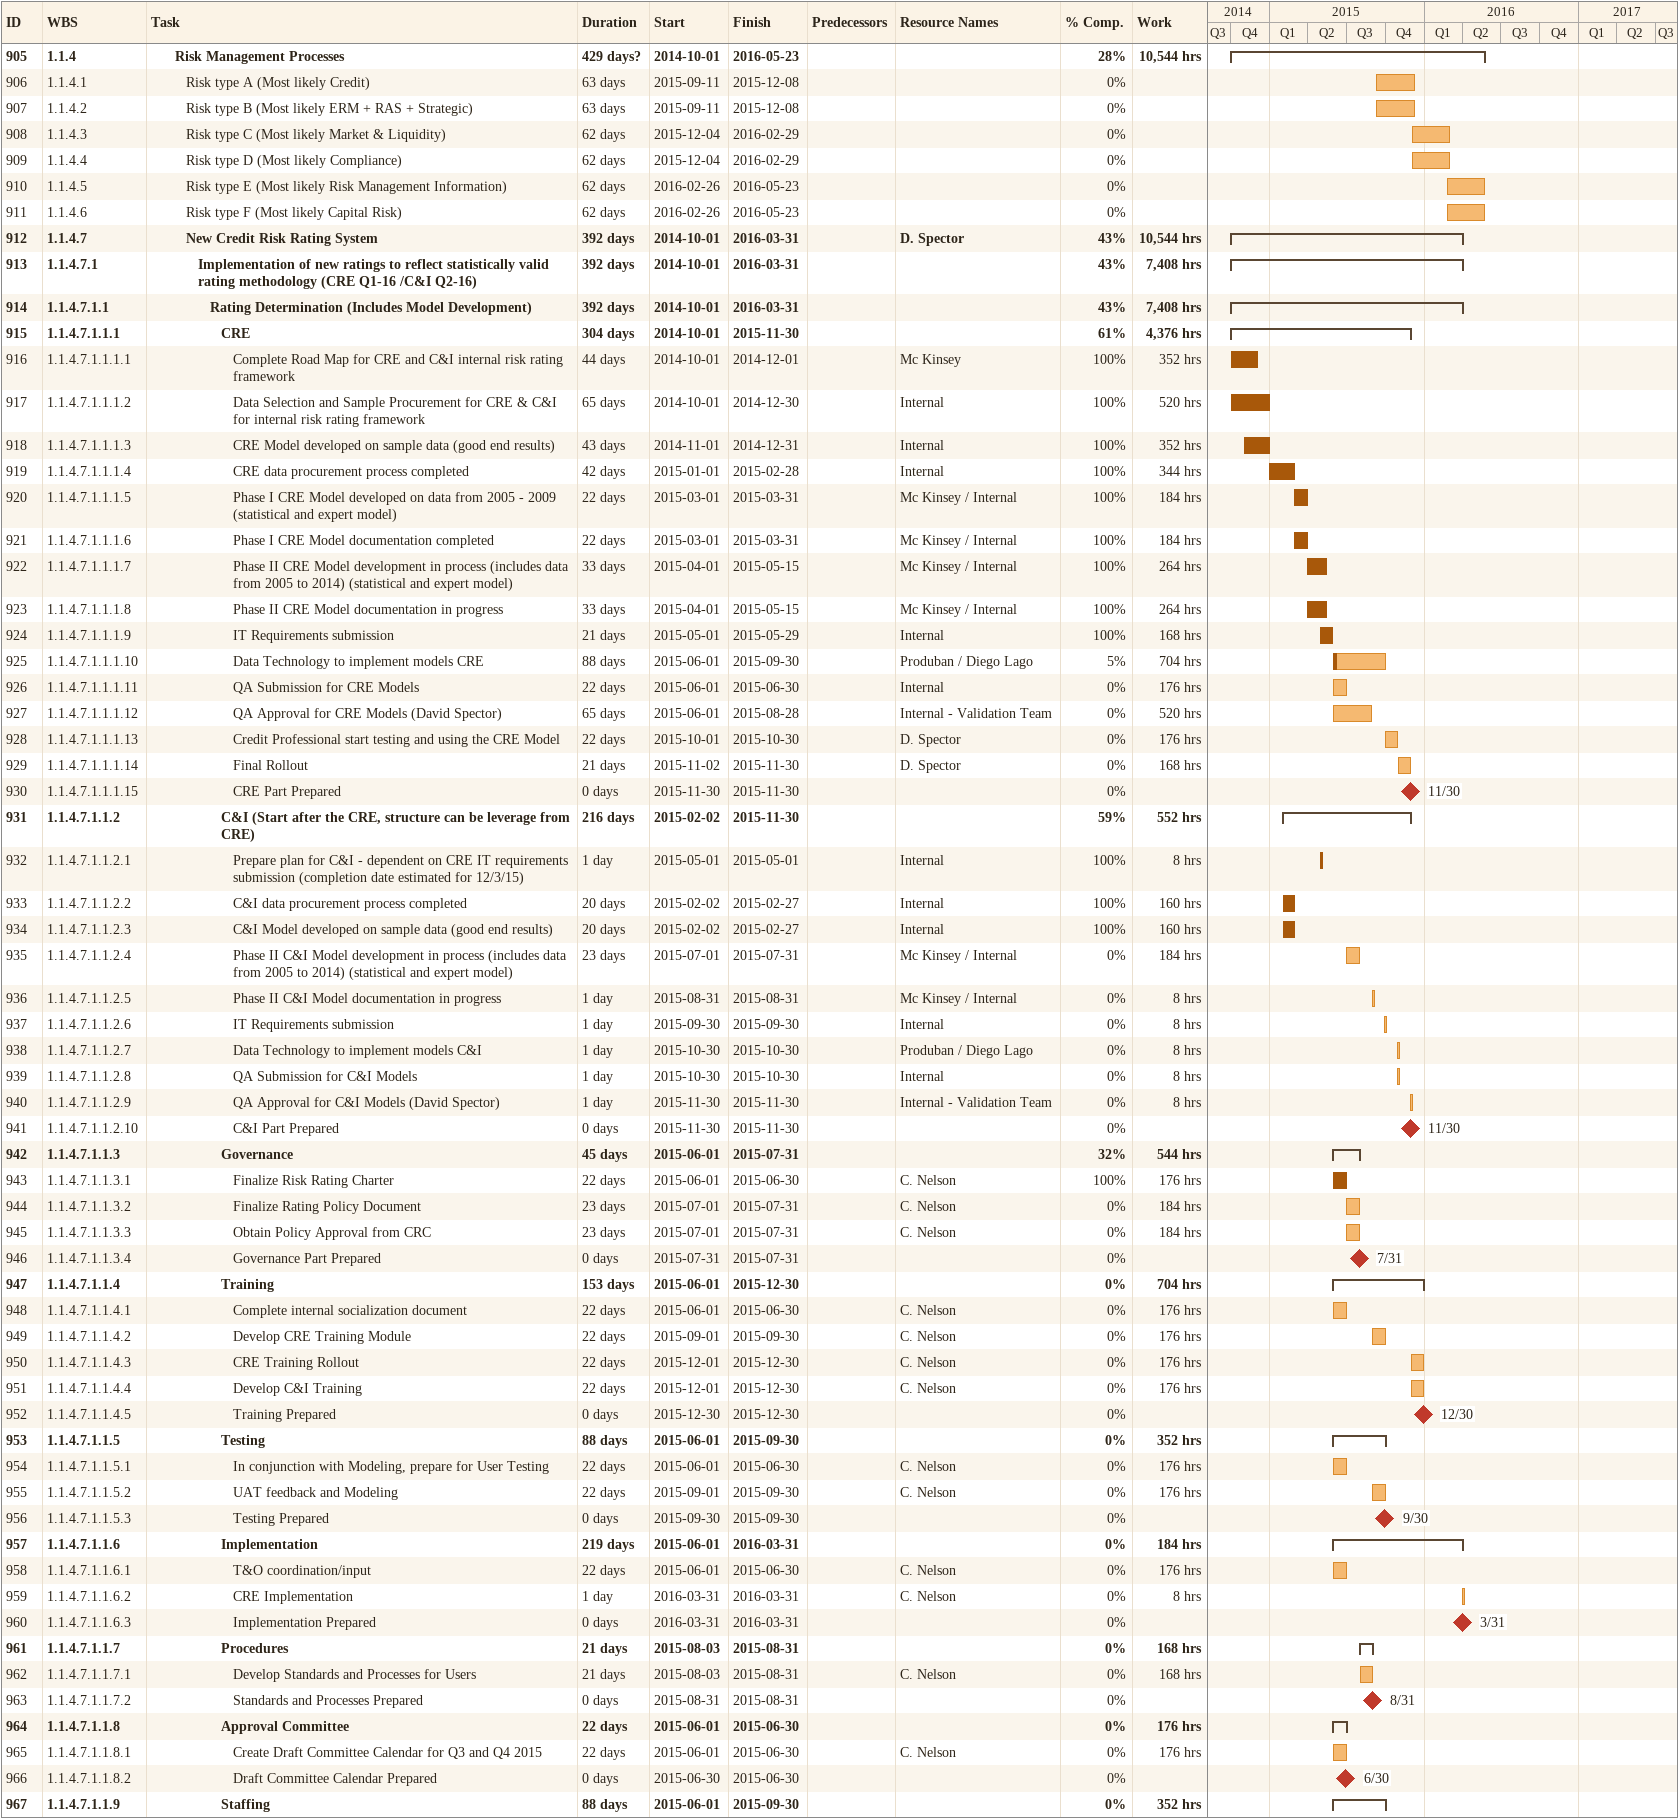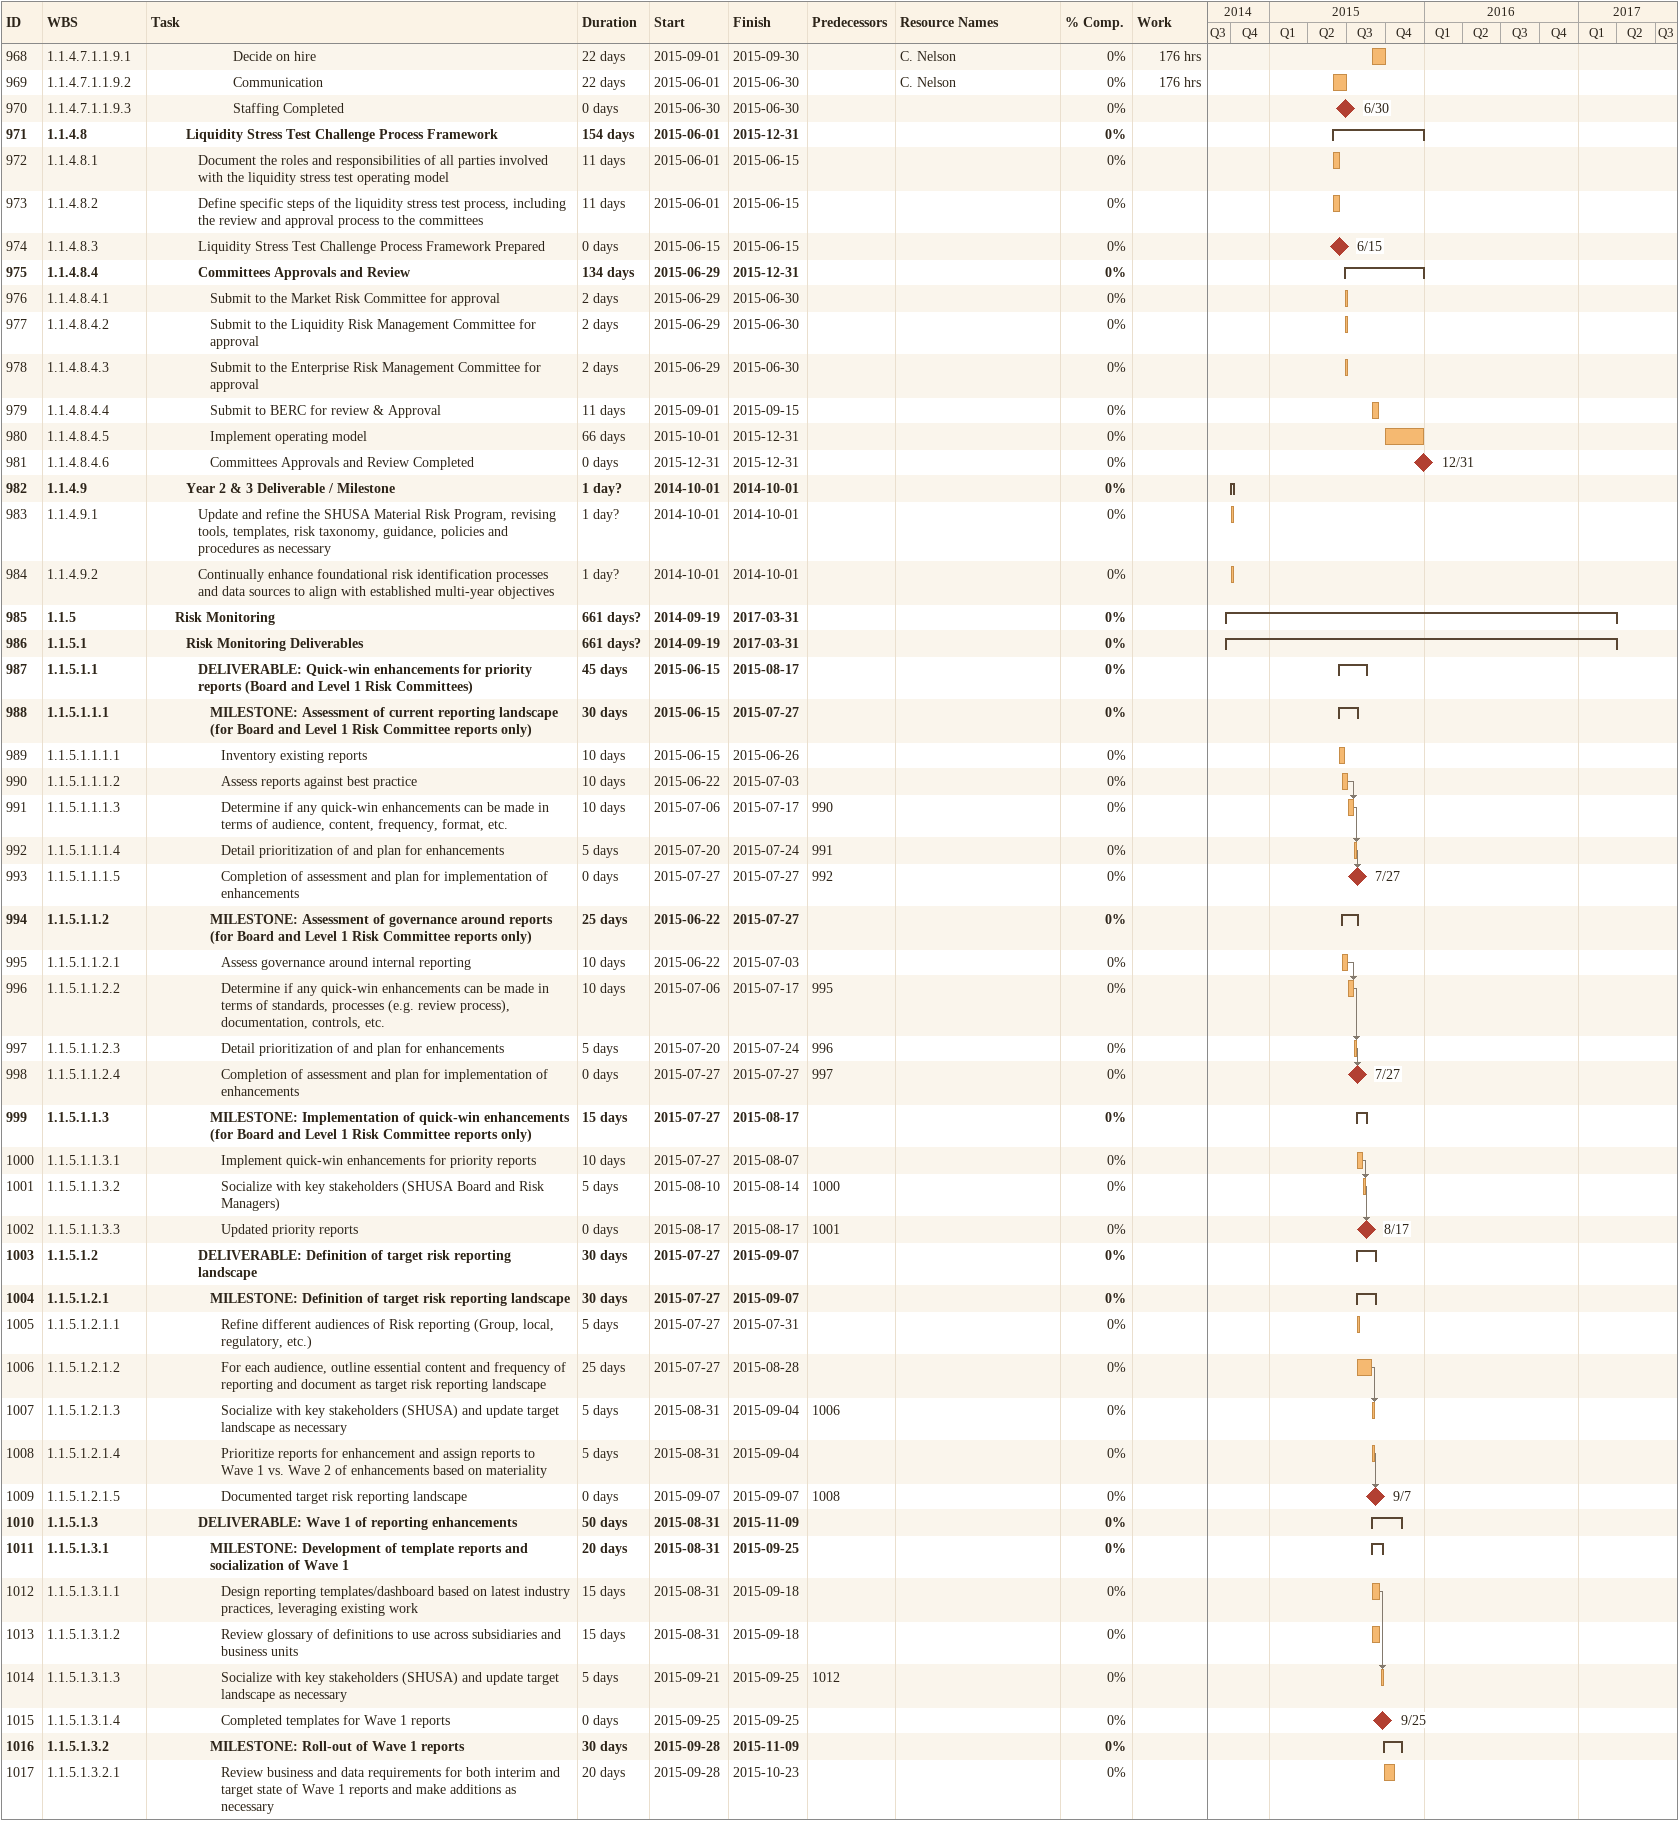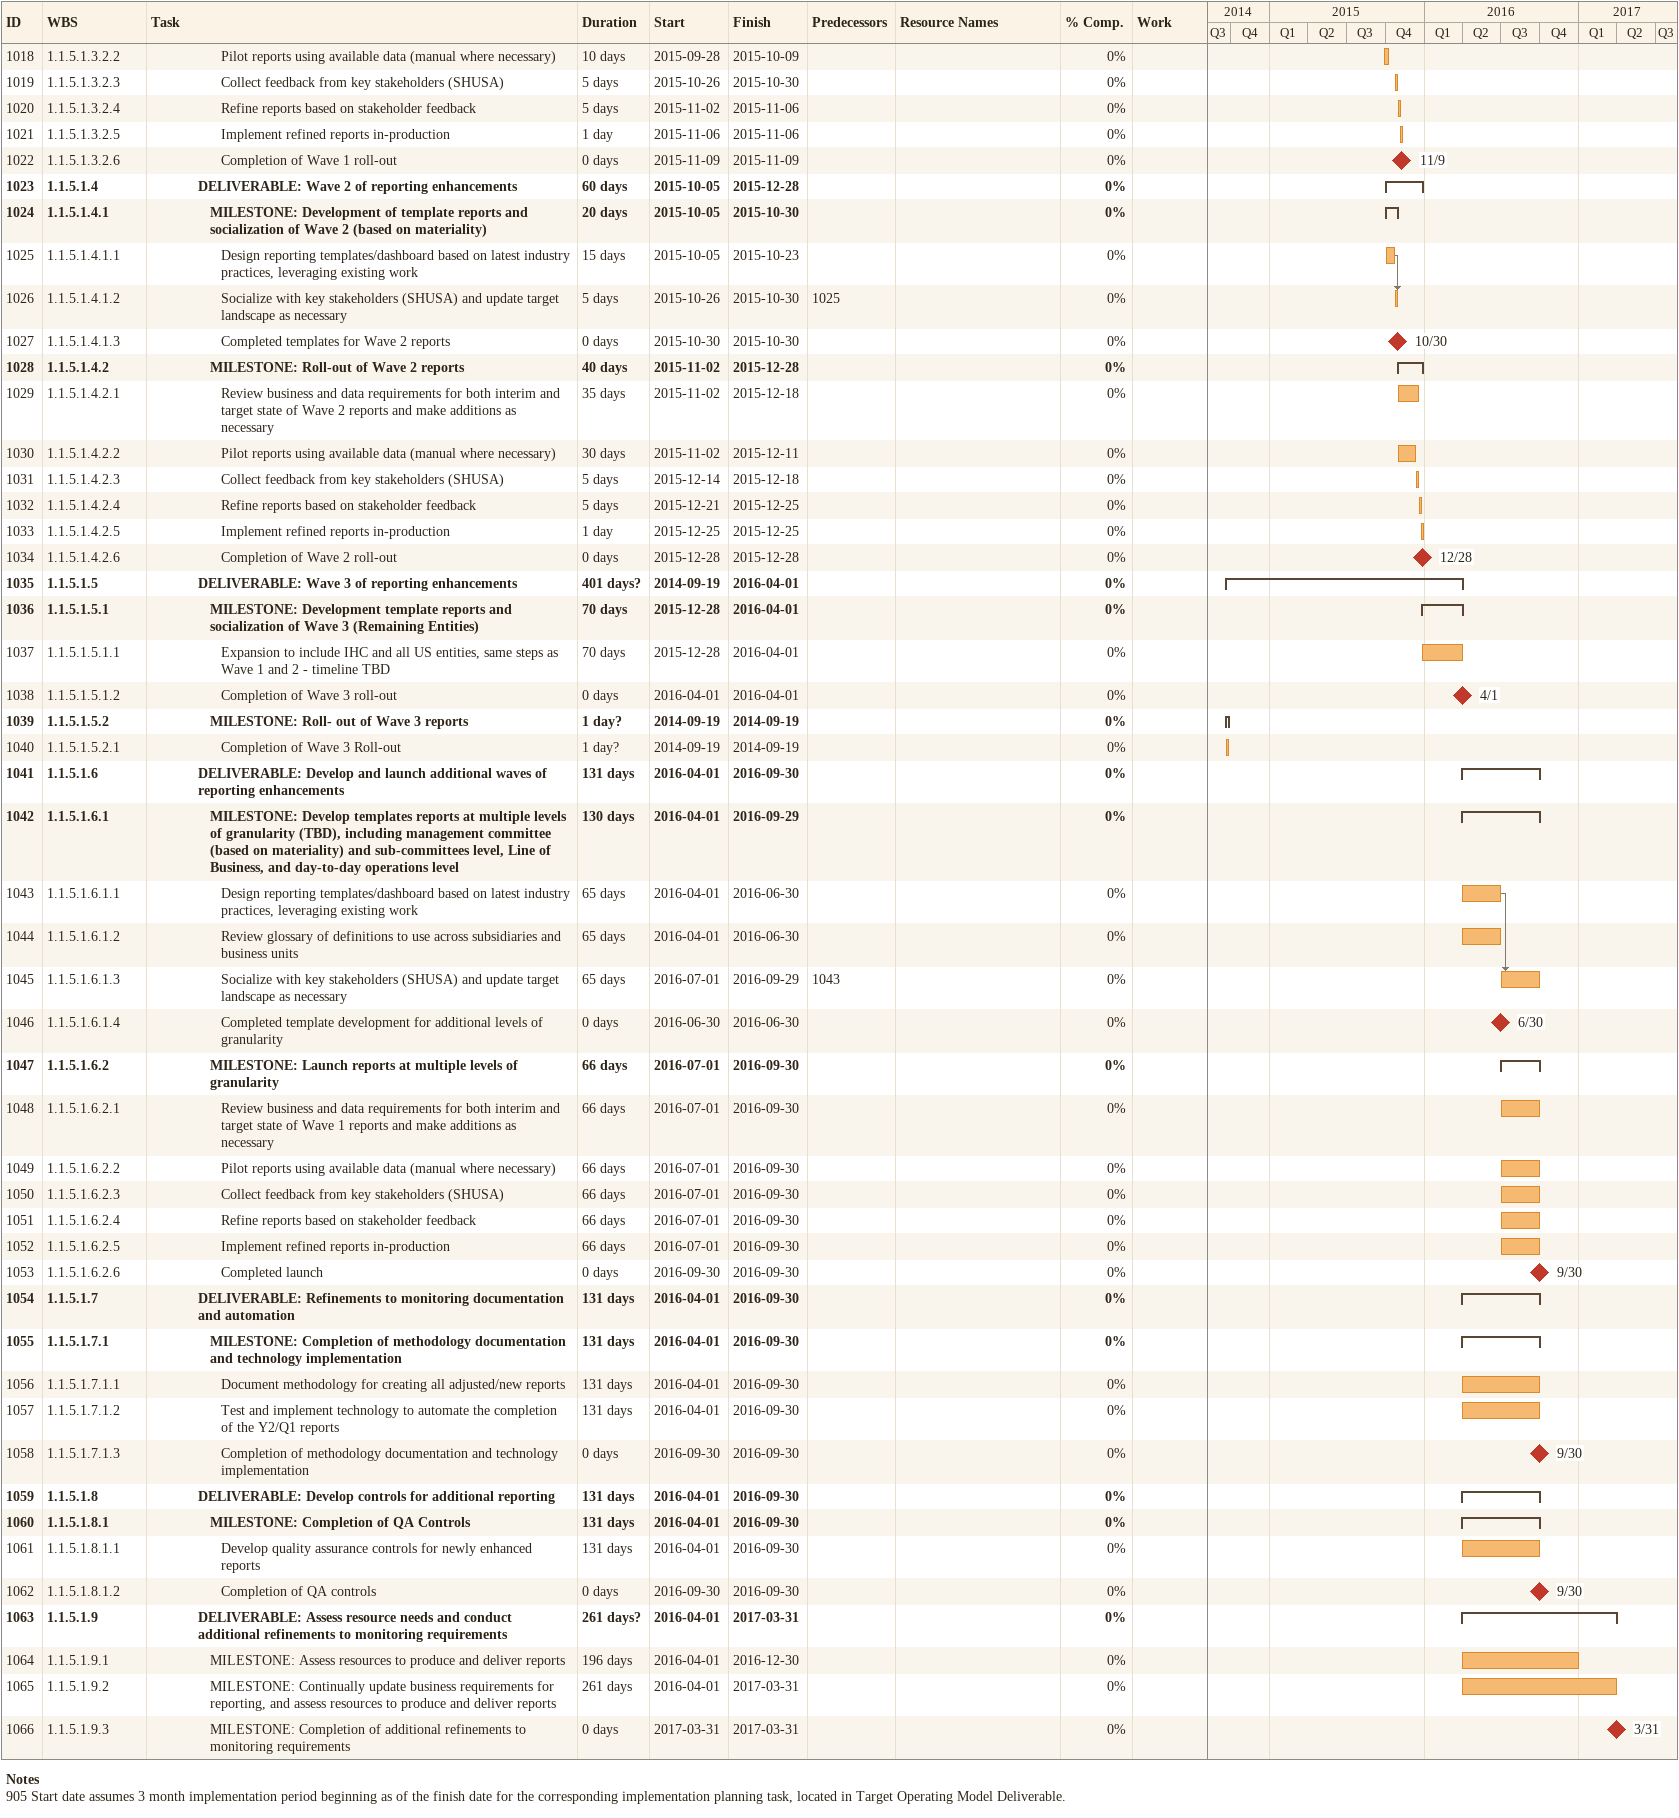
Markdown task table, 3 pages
| ID | WBS | Task | Duration | Start | Finish | Predecessors | Resources | % complete | Work (h) |
|---|---|---|---|---|---|---|---|---|---|
| 905 | 1.1.4 | **Risk Management Processes** | 429d? | 2014-10-01 | 2016-05-23 |  |  | 28 | 10544 |
| 906 | 1.1.4.1 | Risk type A (Most likely Credit) | 63d | 2015-09-11 | 2015-12-08 |  |  | 0 |  |
| 907 | 1.1.4.2 | Risk type B (Most likely ERM + RAS + Strategic) | 63d | 2015-09-11 | 2015-12-08 |  |  | 0 |  |
| 908 | 1.1.4.3 | Risk type C (Most likely Market & Liquidity) | 62d | 2015-12-04 | 2016-02-29 |  |  | 0 |  |
| 909 | 1.1.4.4 | Risk type D (Most likely Compliance) | 62d | 2015-12-04 | 2016-02-29 |  |  | 0 |  |
| 910 | 1.1.4.5 | Risk type E (Most likely Risk Management Information) | 62d | 2016-02-26 | 2016-05-23 |  |  | 0 |  |
| 911 | 1.1.4.6 | Risk type F (Most likely Capital Risk) | 62d | 2016-02-26 | 2016-05-23 |  |  | 0 |  |
| 912 | 1.1.4.7 | **New Credit Risk Rating System** | 392d | 2014-10-01 | 2016-03-31 |  | D. Spector | 43 | 10544 |
| 913 | 1.1.4.7.1 | **Implementation of new ratings to reflect statistically valid rating methodology (CRE Q1-16 /C&I Q2-16)** | 392d | 2014-10-01 | 2016-03-31 |  |  | 43 | 7408 |
| 914 | 1.1.4.7.1.1 | **Rating Determination (Includes Model Development)** | 392d | 2014-10-01 | 2016-03-31 |  |  | 43 | 7408 |
| 915 | 1.1.4.7.1.1.1 | **CRE** | 304d | 2014-10-01 | 2015-11-30 |  |  | 61 | 4376 |
| 916 | 1.1.4.7.1.1.1.1 | Complete Road Map for CRE and C&I internal risk rating framework | 44d | 2014-10-01 | 2014-12-01 |  | Mc Kinsey | 100 | 352 |
| 917 | 1.1.4.7.1.1.1.2 | Data Selection and Sample Procurement for CRE & C&I for internal risk rating framework | 65d | 2014-10-01 | 2014-12-30 |  | Internal | 100 | 520 |
| 918 | 1.1.4.7.1.1.1.3 | CRE Model developed on sample data (good end results) | 43d | 2014-11-01 | 2014-12-31 |  | Internal | 100 | 352 |
| 919 | 1.1.4.7.1.1.1.4 | CRE data procurement process completed | 42d | 2015-01-01 | 2015-02-28 |  | Internal | 100 | 344 |
| 920 | 1.1.4.7.1.1.1.5 | Phase I CRE Model developed on data from 2005 - 2009 (statistical and expert model) | 22d | 2015-03-01 | 2015-03-31 |  | Mc Kinsey / Internal | 100 | 184 |
| 921 | 1.1.4.7.1.1.1.6 | Phase I CRE Model documentation completed | 22d | 2015-03-01 | 2015-03-31 |  | Mc Kinsey / Internal | 100 | 184 |
| 922 | 1.1.4.7.1.1.1.7 | Phase II CRE Model development in process (includes data from 2005 to 2014) (statistical and expert model) | 33d | 2015-04-01 | 2015-05-15 |  | Mc Kinsey / Internal | 100 | 264 |
| 923 | 1.1.4.7.1.1.1.8 | Phase II CRE Model documentation in progress | 33d | 2015-04-01 | 2015-05-15 |  | Mc Kinsey / Internal | 100 | 264 |
| 924 | 1.1.4.7.1.1.1.9 | IT Requirements submission | 21d | 2015-05-01 | 2015-05-29 |  | Internal | 100 | 168 |
| 925 | 1.1.4.7.1.1.1.10 | Data Technology to implement models CRE | 88d | 2015-06-01 | 2015-09-30 |  | Produban / Diego Lago | 5 | 704 |
| 926 | 1.1.4.7.1.1.1.11 | QA Submission for CRE Models | 22d | 2015-06-01 | 2015-06-30 |  | Internal | 0 | 176 |
| 927 | 1.1.4.7.1.1.1.12 | QA Approval for CRE Models (David Spector) | 65d | 2015-06-01 | 2015-08-28 |  | Internal - Validation Team | 0 | 520 |
| 928 | 1.1.4.7.1.1.1.13 | Credit Professional start testing and using the CRE Model | 22d | 2015-10-01 | 2015-10-30 |  | D. Spector | 0 | 176 |
| 929 | 1.1.4.7.1.1.1.14 | Final Rollout | 21d | 2015-11-02 | 2015-11-30 |  | D. Spector | 0 | 168 |
| 930 | 1.1.4.7.1.1.1.15 | CRE Part Prepared | 0d | 2015-11-30 | 2015-11-30 |  |  | 0 |  |
| 931 | 1.1.4.7.1.1.2 | **C&I (Start after the CRE, structure can be leverage from CRE)** | 216d | 2015-02-02 | 2015-11-30 |  |  | 59 | 552 |
| 932 | 1.1.4.7.1.1.2.1 | Prepare plan for C&I - dependent on CRE IT requirements submission (completion date estimated for 12/3/15) | 1d | 2015-05-01 | 2015-05-01 |  | Internal | 100 | 8 |
| 933 | 1.1.4.7.1.1.2.2 | C&I data procurement process completed | 20d | 2015-02-02 | 2015-02-27 |  | Internal | 100 | 160 |
| 934 | 1.1.4.7.1.1.2.3 | C&I Model developed on sample data (good end results) | 20d | 2015-02-02 | 2015-02-27 |  | Internal | 100 | 160 |
| 935 | 1.1.4.7.1.1.2.4 | Phase II C&I Model development in process (includes data from 2005 to 2014) (statistical and expert model) | 23d | 2015-07-01 | 2015-07-31 |  | Mc Kinsey / Internal | 0 | 184 |
| 936 | 1.1.4.7.1.1.2.5 | Phase II C&I Model documentation in progress | 1d | 2015-08-31 | 2015-08-31 |  | Mc Kinsey / Internal | 0 | 8 |
| 937 | 1.1.4.7.1.1.2.6 | IT Requirements submission | 1d | 2015-09-30 | 2015-09-30 |  | Internal | 0 | 8 |
| 938 | 1.1.4.7.1.1.2.7 | Data Technology to implement models C&I | 1d | 2015-10-30 | 2015-10-30 |  | Produban / Diego Lago | 0 | 8 |
| 939 | 1.1.4.7.1.1.2.8 | QA Submission for C&I Models | 1d | 2015-10-30 | 2015-10-30 |  | Internal | 0 | 8 |
| 940 | 1.1.4.7.1.1.2.9 | QA Approval for C&I Models (David Spector) | 1d | 2015-11-30 | 2015-11-30 |  | Internal - Validation Team | 0 | 8 |
| 941 | 1.1.4.7.1.1.2.10 | C&I Part Prepared | 0d | 2015-11-30 | 2015-11-30 |  |  | 0 |  |
| 942 | 1.1.4.7.1.1.3 | **Governance** | 45d | 2015-06-01 | 2015-07-31 |  |  | 32 | 544 |
| 943 | 1.1.4.7.1.1.3.1 | Finalize Risk Rating Charter | 22d | 2015-06-01 | 2015-06-30 |  | C. Nelson | 100 | 176 |
| 944 | 1.1.4.7.1.1.3.2 | Finalize Rating Policy Document | 23d | 2015-07-01 | 2015-07-31 |  | C. Nelson | 0 | 184 |
| 945 | 1.1.4.7.1.1.3.3 | Obtain Policy Approval from CRC | 23d | 2015-07-01 | 2015-07-31 |  | C. Nelson | 0 | 184 |
| 946 | 1.1.4.7.1.1.3.4 | Governance Part Prepared | 0d | 2015-07-31 | 2015-07-31 |  |  | 0 |  |
| 947 | 1.1.4.7.1.1.4 | **Training** | 153d | 2015-06-01 | 2015-12-30 |  |  | 0 | 704 |
| 948 | 1.1.4.7.1.1.4.1 | Complete internal socialization document | 22d | 2015-06-01 | 2015-06-30 |  | C. Nelson | 0 | 176 |
| 949 | 1.1.4.7.1.1.4.2 | Develop CRE Training Module | 22d | 2015-09-01 | 2015-09-30 |  | C. Nelson | 0 | 176 |
| 950 | 1.1.4.7.1.1.4.3 | CRE Training Rollout | 22d | 2015-12-01 | 2015-12-30 |  | C. Nelson | 0 | 176 |
| 951 | 1.1.4.7.1.1.4.4 | Develop C&I Training | 22d | 2015-12-01 | 2015-12-30 |  | C. Nelson | 0 | 176 |
| 952 | 1.1.4.7.1.1.4.5 | Training Prepared | 0d | 2015-12-30 | 2015-12-30 |  |  | 0 |  |
| 953 | 1.1.4.7.1.1.5 | **Testing** | 88d | 2015-06-01 | 2015-09-30 |  |  | 0 | 352 |
| 954 | 1.1.4.7.1.1.5.1 | In conjunction with Modeling, prepare for User Testing | 22d | 2015-06-01 | 2015-06-30 |  | C. Nelson | 0 | 176 |
| 955 | 1.1.4.7.1.1.5.2 | UAT feedback and Modeling | 22d | 2015-09-01 | 2015-09-30 |  | C. Nelson | 0 | 176 |
| 956 | 1.1.4.7.1.1.5.3 | Testing Prepared | 0d | 2015-09-30 | 2015-09-30 |  |  | 0 |  |
| 957 | 1.1.4.7.1.1.6 | **Implementation** | 219d | 2015-06-01 | 2016-03-31 |  |  | 0 | 184 |
| 958 | 1.1.4.7.1.1.6.1 | T&O coordination/input | 22d | 2015-06-01 | 2015-06-30 |  | C. Nelson | 0 | 176 |
| 959 | 1.1.4.7.1.1.6.2 | CRE Implementation | 1d | 2016-03-31 | 2016-03-31 |  | C. Nelson | 0 | 8 |
| 960 | 1.1.4.7.1.1.6.3 | Implementation Prepared | 0d | 2016-03-31 | 2016-03-31 |  |  | 0 |  |
| 961 | 1.1.4.7.1.1.7 | **Procedures** | 21d | 2015-08-03 | 2015-08-31 |  |  | 0 | 168 |
| 962 | 1.1.4.7.1.1.7.1 | Develop Standards and Processes for Users | 21d | 2015-08-03 | 2015-08-31 |  | C. Nelson | 0 | 168 |
| 963 | 1.1.4.7.1.1.7.2 | Standards and Processes Prepared | 0d | 2015-08-31 | 2015-08-31 |  |  | 0 |  |
| 964 | 1.1.4.7.1.1.8 | **Approval Committee** | 22d | 2015-06-01 | 2015-06-30 |  |  | 0 | 176 |
| 965 | 1.1.4.7.1.1.8.1 | Create Draft Committee Calendar for Q3 and Q4 2015 | 22d | 2015-06-01 | 2015-06-30 |  | C. Nelson | 0 | 176 |
| 966 | 1.1.4.7.1.1.8.2 | Draft Committee Calendar Prepared | 0d | 2015-06-30 | 2015-06-30 |  |  | 0 |  |
| 967 | 1.1.4.7.1.1.9 | **Staffing** | 88d | 2015-06-01 | 2015-09-30 |  |  | 0 | 352 |
| 968 | 1.1.4.7.1.1.9.1 | Decide on hire | 22d | 2015-09-01 | 2015-09-30 |  | C. Nelson | 0 | 176 |
| 969 | 1.1.4.7.1.1.9.2 | Communication | 22d | 2015-06-01 | 2015-06-30 |  | C. Nelson | 0 | 176 |
| 970 | 1.1.4.7.1.1.9.3 | Staffing Completed | 0d | 2015-06-30 | 2015-06-30 |  |  | 0 |  |
| 971 | 1.1.4.8 | **Liquidity Stress Test Challenge Process Framework** | 154d | 2015-06-01 | 2015-12-31 |  |  | 0 |  |
| 972 | 1.1.4.8.1 | Document the roles and responsibilities of all parties involved with the liquidity stress test operating model | 11d | 2015-06-01 | 2015-06-15 |  |  | 0 |  |
| 973 | 1.1.4.8.2 | Define specific steps of the liquidity stress test process, including the review and approval process to the committees | 11d | 2015-06-01 | 2015-06-15 |  |  | 0 |  |
| 974 | 1.1.4.8.3 | Liquidity Stress Test Challenge Process Framework Prepared | 0d | 2015-06-15 | 2015-06-15 |  |  | 0 |  |
| 975 | 1.1.4.8.4 | **Committees Approvals and Review** | 134d | 2015-06-29 | 2015-12-31 |  |  | 0 |  |
| 976 | 1.1.4.8.4.1 | Submit to the Market Risk Committee for approval | 2d | 2015-06-29 | 2015-06-30 |  |  | 0 |  |
| 977 | 1.1.4.8.4.2 | Submit to the Liquidity Risk Management Committee for approval | 2d | 2015-06-29 | 2015-06-30 |  |  | 0 |  |
| 978 | 1.1.4.8.4.3 | Submit to the Enterprise Risk Management Committee for approval | 2d | 2015-06-29 | 2015-06-30 |  |  | 0 |  |
| 979 | 1.1.4.8.4.4 | Submit to BERC for review & Approval | 11d | 2015-09-01 | 2015-09-15 |  |  | 0 |  |
| 980 | 1.1.4.8.4.5 | Implement operating model | 66d | 2015-10-01 | 2015-12-31 |  |  | 0 |  |
| 981 | 1.1.4.8.4.6 | Committees Approvals and Review Completed | 0d | 2015-12-31 | 2015-12-31 |  |  | 0 |  |
| 982 | 1.1.4.9 | **Year 2 & 3 Deliverable / Milestone** | 1d? | 2014-10-01 | 2014-10-01 |  |  | 0 |  |
| 983 | 1.1.4.9.1 | Update and refine the SHUSA Material Risk Program, revising tools, templates, risk taxonomy, guidance, policies and procedures as necessary | 1d? | 2014-10-01 | 2014-10-01 |  |  | 0 |  |
| 984 | 1.1.4.9.2 | Continually enhance foundational risk identification processes and data sources to align with established multi-year objectives | 1d? | 2014-10-01 | 2014-10-01 |  |  | 0 |  |
| 985 | 1.1.5 | **Risk Monitoring** | 661d? | 2014-09-19 | 2017-03-31 |  |  | 0 |  |
| 986 | 1.1.5.1 | **Risk Monitoring Deliverables** | 661d? | 2014-09-19 | 2017-03-31 |  |  | 0 |  |
| 987 | 1.1.5.1.1 | **DELIVERABLE: Quick-win enhancements for priority reports (Board and Level 1 Risk Committees)** | 45d | 2015-06-15 | 2015-08-17 |  |  | 0 |  |
| 988 | 1.1.5.1.1.1 | **MILESTONE: Assessment of current reporting landscape (for Board and Level 1 Risk Committee reports only)** | 30d | 2015-06-15 | 2015-07-27 |  |  | 0 |  |
| 989 | 1.1.5.1.1.1.1 | Inventory existing reports | 10d | 2015-06-15 | 2015-06-26 |  |  | 0 |  |
| 990 | 1.1.5.1.1.1.2 | Assess reports against best practice | 10d | 2015-06-22 | 2015-07-03 |  |  | 0 |  |
| 991 | 1.1.5.1.1.1.3 | Determine if any quick-win enhancements can be made in terms of audience, content, frequency, format, etc. | 10d | 2015-07-06 | 2015-07-17 | 990 |  | 0 |  |
| 992 | 1.1.5.1.1.1.4 | Detail prioritization of and plan for enhancements | 5d | 2015-07-20 | 2015-07-24 | 991 |  | 0 |  |
| 993 | 1.1.5.1.1.1.5 | Completion of assessment and plan for implementation of enhancements | 0d | 2015-07-27 | 2015-07-27 | 992 |  | 0 |  |
| 994 | 1.1.5.1.1.2 | **MILESTONE: Assessment of governance around reports (for Board and Level 1 Risk Committee reports only)** | 25d | 2015-06-22 | 2015-07-27 |  |  | 0 |  |
| 995 | 1.1.5.1.1.2.1 | Assess governance around internal reporting | 10d | 2015-06-22 | 2015-07-03 |  |  | 0 |  |
| 996 | 1.1.5.1.1.2.2 | Determine if any quick-win enhancements can be made in terms of standards, processes (e.g. review process), documentation, controls, etc. | 10d | 2015-07-06 | 2015-07-17 | 995 |  | 0 |  |
| 997 | 1.1.5.1.1.2.3 | Detail prioritization of and plan for enhancements | 5d | 2015-07-20 | 2015-07-24 | 996 |  | 0 |  |
| 998 | 1.1.5.1.1.2.4 | Completion of assessment and plan for implementation of enhancements | 0d | 2015-07-27 | 2015-07-27 | 997 |  | 0 |  |
| 999 | 1.1.5.1.1.3 | **MILESTONE: Implementation of quick-win enhancements (for Board and Level 1 Risk Committee reports only)** | 15d | 2015-07-27 | 2015-08-17 |  |  | 0 |  |
| 1000 | 1.1.5.1.1.3.1 | Implement quick-win enhancements for priority reports | 10d | 2015-07-27 | 2015-08-07 |  |  | 0 |  |
| 1001 | 1.1.5.1.1.3.2 | Socialize with key stakeholders (SHUSA Board and Risk Managers) | 5d | 2015-08-10 | 2015-08-14 | 1000 |  | 0 |  |
| 1002 | 1.1.5.1.1.3.3 | Updated priority reports | 0d | 2015-08-17 | 2015-08-17 | 1001 |  | 0 |  |
| 1003 | 1.1.5.1.2 | **DELIVERABLE: Definition of target risk reporting landscape** | 30d | 2015-07-27 | 2015-09-07 |  |  | 0 |  |
| 1004 | 1.1.5.1.2.1 | **MILESTONE: Definition of target risk reporting landscape** | 30d | 2015-07-27 | 2015-09-07 |  |  | 0 |  |
| 1005 | 1.1.5.1.2.1.1 | Refine different audiences of Risk reporting (Group, local, regulatory, etc.) | 5d | 2015-07-27 | 2015-07-31 |  |  | 0 |  |
| 1006 | 1.1.5.1.2.1.2 | For each audience, outline essential content and frequency of reporting and document as target risk reporting landscape | 25d | 2015-07-27 | 2015-08-28 |  |  | 0 |  |
| 1007 | 1.1.5.1.2.1.3 | Socialize with key stakeholders (SHUSA) and update target landscape as necessary | 5d | 2015-08-31 | 2015-09-04 | 1006 |  | 0 |  |
| 1008 | 1.1.5.1.2.1.4 | Prioritize reports for enhancement and assign reports to Wave 1 vs. Wave 2 of enhancements based on materiality | 5d | 2015-08-31 | 2015-09-04 |  |  | 0 |  |
| 1009 | 1.1.5.1.2.1.5 | Documented target risk reporting landscape | 0d | 2015-09-07 | 2015-09-07 | 1008 |  | 0 |  |
| 1010 | 1.1.5.1.3 | **DELIVERABLE: Wave 1 of reporting enhancements** | 50d | 2015-08-31 | 2015-11-09 |  |  | 0 |  |
| 1011 | 1.1.5.1.3.1 | **MILESTONE: Development of template reports and socialization of Wave 1** | 20d | 2015-08-31 | 2015-09-25 |  |  | 0 |  |
| 1012 | 1.1.5.1.3.1.1 | Design reporting templates/dashboard based on latest industry practices, leveraging existing work | 15d | 2015-08-31 | 2015-09-18 |  |  | 0 |  |
| 1013 | 1.1.5.1.3.1.2 | Review glossary of definitions to use across subsidiaries and business units | 15d | 2015-08-31 | 2015-09-18 |  |  | 0 |  |
| 1014 | 1.1.5.1.3.1.3 | Socialize with key stakeholders (SHUSA) and update target landscape as necessary | 5d | 2015-09-21 | 2015-09-25 | 1012 |  | 0 |  |
| 1015 | 1.1.5.1.3.1.4 | Completed templates for Wave 1 reports | 0d | 2015-09-25 | 2015-09-25 |  |  | 0 |  |
| 1016 | 1.1.5.1.3.2 | **MILESTONE: Roll-out of Wave 1 reports** | 30d | 2015-09-28 | 2015-11-09 |  |  | 0 |  |
| 1017 | 1.1.5.1.3.2.1 | Review business and data requirements for both interim and target state of Wave 1 reports and make additions as necessary | 20d | 2015-09-28 | 2015-10-23 |  |  | 0 |  |
| 1018 | 1.1.5.1.3.2.2 | Pilot reports using available data (manual where necessary) | 10d | 2015-09-28 | 2015-10-09 |  |  | 0 |  |
| 1019 | 1.1.5.1.3.2.3 | Collect feedback from key stakeholders (SHUSA) | 5d | 2015-10-26 | 2015-10-30 |  |  | 0 |  |
| 1020 | 1.1.5.1.3.2.4 | Refine reports based on stakeholder feedback | 5d | 2015-11-02 | 2015-11-06 |  |  | 0 |  |
| 1021 | 1.1.5.1.3.2.5 | Implement refined reports in-production | 1d | 2015-11-06 | 2015-11-06 |  |  | 0 |  |
| 1022 | 1.1.5.1.3.2.6 | Completion of Wave 1 roll-out | 0d | 2015-11-09 | 2015-11-09 |  |  | 0 |  |
| 1023 | 1.1.5.1.4 | **DELIVERABLE: Wave 2 of reporting enhancements** | 60d | 2015-10-05 | 2015-12-28 |  |  | 0 |  |
| 1024 | 1.1.5.1.4.1 | **MILESTONE: Development of template reports and socialization of Wave 2 (based on materiality)** | 20d | 2015-10-05 | 2015-10-30 |  |  | 0 |  |
| 1025 | 1.1.5.1.4.1.1 | Design reporting templates/dashboard based on latest industry practices, leveraging existing work | 15d | 2015-10-05 | 2015-10-23 |  |  | 0 |  |
| 1026 | 1.1.5.1.4.1.2 | Socialize with key stakeholders (SHUSA) and update target landscape as necessary | 5d | 2015-10-26 | 2015-10-30 | 1025 |  | 0 |  |
| 1027 | 1.1.5.1.4.1.3 | Completed templates for Wave 2 reports | 0d | 2015-10-30 | 2015-10-30 |  |  | 0 |  |
| 1028 | 1.1.5.1.4.2 | **MILESTONE: Roll-out of Wave 2 reports** | 40d | 2015-11-02 | 2015-12-28 |  |  | 0 |  |
| 1029 | 1.1.5.1.4.2.1 | Review business and data requirements for both interim and target state of Wave 2 reports and make additions as necessary | 35d | 2015-11-02 | 2015-12-18 |  |  | 0 |  |
| 1030 | 1.1.5.1.4.2.2 | Pilot reports using available data (manual where necessary) | 30d | 2015-11-02 | 2015-12-11 |  |  | 0 |  |
| 1031 | 1.1.5.1.4.2.3 | Collect feedback from key stakeholders (SHUSA) | 5d | 2015-12-14 | 2015-12-18 |  |  | 0 |  |
| 1032 | 1.1.5.1.4.2.4 | Refine reports based on stakeholder feedback | 5d | 2015-12-21 | 2015-12-25 |  |  | 0 |  |
| 1033 | 1.1.5.1.4.2.5 | Implement refined reports in-production | 1d | 2015-12-25 | 2015-12-25 |  |  | 0 |  |
| 1034 | 1.1.5.1.4.2.6 | Completion of Wave 2 roll-out | 0d | 2015-12-28 | 2015-12-28 |  |  | 0 |  |
| 1035 | 1.1.5.1.5 | **DELIVERABLE: Wave 3 of reporting enhancements** | 401d? | 2014-09-19 | 2016-04-01 |  |  | 0 |  |
| 1036 | 1.1.5.1.5.1 | **MILESTONE: Development template reports and socialization of Wave 3 (Remaining Entities)** | 70d | 2015-12-28 | 2016-04-01 |  |  | 0 |  |
| 1037 | 1.1.5.1.5.1.1 | Expansion to include IHC and all US entities, same steps as Wave 1 and 2 - timeline TBD | 70d | 2015-12-28 | 2016-04-01 |  |  | 0 |  |
| 1038 | 1.1.5.1.5.1.2 | Completion of Wave 3 roll-out | 0d | 2016-04-01 | 2016-04-01 |  |  | 0 |  |
| 1039 | 1.1.5.1.5.2 | **MILESTONE: Roll- out of Wave 3 reports** | 1d? | 2014-09-19 | 2014-09-19 |  |  | 0 |  |
| 1040 | 1.1.5.1.5.2.1 | Completion of Wave 3 Roll-out | 1d? | 2014-09-19 | 2014-09-19 |  |  | 0 |  |
| 1041 | 1.1.5.1.6 | **DELIVERABLE: Develop and launch additional waves of reporting enhancements** | 131d | 2016-04-01 | 2016-09-30 |  |  | 0 |  |
| 1042 | 1.1.5.1.6.1 | **MILESTONE: Develop templates reports at multiple levels of granularity (TBD), including management committee (based on materiality) and sub-committees level, Line of Business, and day-to-day operations level** | 130d | 2016-04-01 | 2016-09-29 |  |  | 0 |  |
| 1043 | 1.1.5.1.6.1.1 | Design reporting templates/dashboard based on latest industry practices, leveraging existing work | 65d | 2016-04-01 | 2016-06-30 |  |  | 0 |  |
| 1044 | 1.1.5.1.6.1.2 | Review glossary of definitions to use across subsidiaries and business units | 65d | 2016-04-01 | 2016-06-30 |  |  | 0 |  |
| 1045 | 1.1.5.1.6.1.3 | Socialize with key stakeholders (SHUSA) and update target landscape as necessary | 65d | 2016-07-01 | 2016-09-29 | 1043 |  | 0 |  |
| 1046 | 1.1.5.1.6.1.4 | Completed template development for additional levels of granularity | 0d | 2016-06-30 | 2016-06-30 |  |  | 0 |  |
| 1047 | 1.1.5.1.6.2 | **MILESTONE: Launch reports at multiple levels of granularity** | 66d | 2016-07-01 | 2016-09-30 |  |  | 0 |  |
| 1048 | 1.1.5.1.6.2.1 | Review business and data requirements for both interim and target state of Wave 1 reports and make additions as necessary | 66d | 2016-07-01 | 2016-09-30 |  |  | 0 |  |
| 1049 | 1.1.5.1.6.2.2 | Pilot reports using available data (manual where necessary) | 66d | 2016-07-01 | 2016-09-30 |  |  | 0 |  |
| 1050 | 1.1.5.1.6.2.3 | Collect feedback from key stakeholders (SHUSA) | 66d | 2016-07-01 | 2016-09-30 |  |  | 0 |  |
| 1051 | 1.1.5.1.6.2.4 | Refine reports based on stakeholder feedback | 66d | 2016-07-01 | 2016-09-30 |  |  | 0 |  |
| 1052 | 1.1.5.1.6.2.5 | Implement refined reports in-production | 66d | 2016-07-01 | 2016-09-30 |  |  | 0 |  |
| 1053 | 1.1.5.1.6.2.6 | Completed launch | 0d | 2016-09-30 | 2016-09-30 |  |  | 0 |  |
| 1054 | 1.1.5.1.7 | **DELIVERABLE: Refinements to monitoring documentation and automation** | 131d | 2016-04-01 | 2016-09-30 |  |  | 0 |  |
| 1055 | 1.1.5.1.7.1 | **MILESTONE: Completion of methodology documentation and technology implementation** | 131d | 2016-04-01 | 2016-09-30 |  |  | 0 |  |
| 1056 | 1.1.5.1.7.1.1 | Document methodology for creating all adjusted/new reports | 131d | 2016-04-01 | 2016-09-30 |  |  | 0 |  |
| 1057 | 1.1.5.1.7.1.2 | Test and implement technology to automate the completion of the Y2/Q1 reports | 131d | 2016-04-01 | 2016-09-30 |  |  | 0 |  |
| 1058 | 1.1.5.1.7.1.3 | Completion of methodology documentation and technology implementation | 0d | 2016-09-30 | 2016-09-30 |  |  | 0 |  |
| 1059 | 1.1.5.1.8 | **DELIVERABLE: Develop controls for additional reporting** | 131d | 2016-04-01 | 2016-09-30 |  |  | 0 |  |
| 1060 | 1.1.5.1.8.1 | **MILESTONE: Completion of QA Controls** | 131d | 2016-04-01 | 2016-09-30 |  |  | 0 |  |
| 1061 | 1.1.5.1.8.1.1 | Develop quality assurance controls for newly enhanced reports | 131d | 2016-04-01 | 2016-09-30 |  |  | 0 |  |
| 1062 | 1.1.5.1.8.1.2 | Completion of QA controls | 0d | 2016-09-30 | 2016-09-30 |  |  | 0 |  |
| 1063 | 1.1.5.1.9 | **DELIVERABLE: Assess resource needs and conduct additional refinements to monitoring requirements** | 261d? | 2016-04-01 | 2017-03-31 |  |  | 0 |  |
| 1064 | 1.1.5.1.9.1 | MILESTONE: Assess resources to produce and deliver reports | 196d | 2016-04-01 | 2016-12-30 |  |  | 0 |  |
| 1065 | 1.1.5.1.9.2 | MILESTONE: Continually update business requirements for reporting, and assess resources to produce and deliver reports | 261d | 2016-04-01 | 2017-03-31 |  |  | 0 |  |
| 1066 | 1.1.5.1.9.3 | MILESTONE: Completion of additional refinements to monitoring requirements | 0d | 2017-03-31 | 2017-03-31 |  |  | 0 |  |

Notes
- 905: Start date assumes 3 month implementation period beginning as of the finish date for the corresponding implementation planning task, located in Target Operating Model Deliverable.
